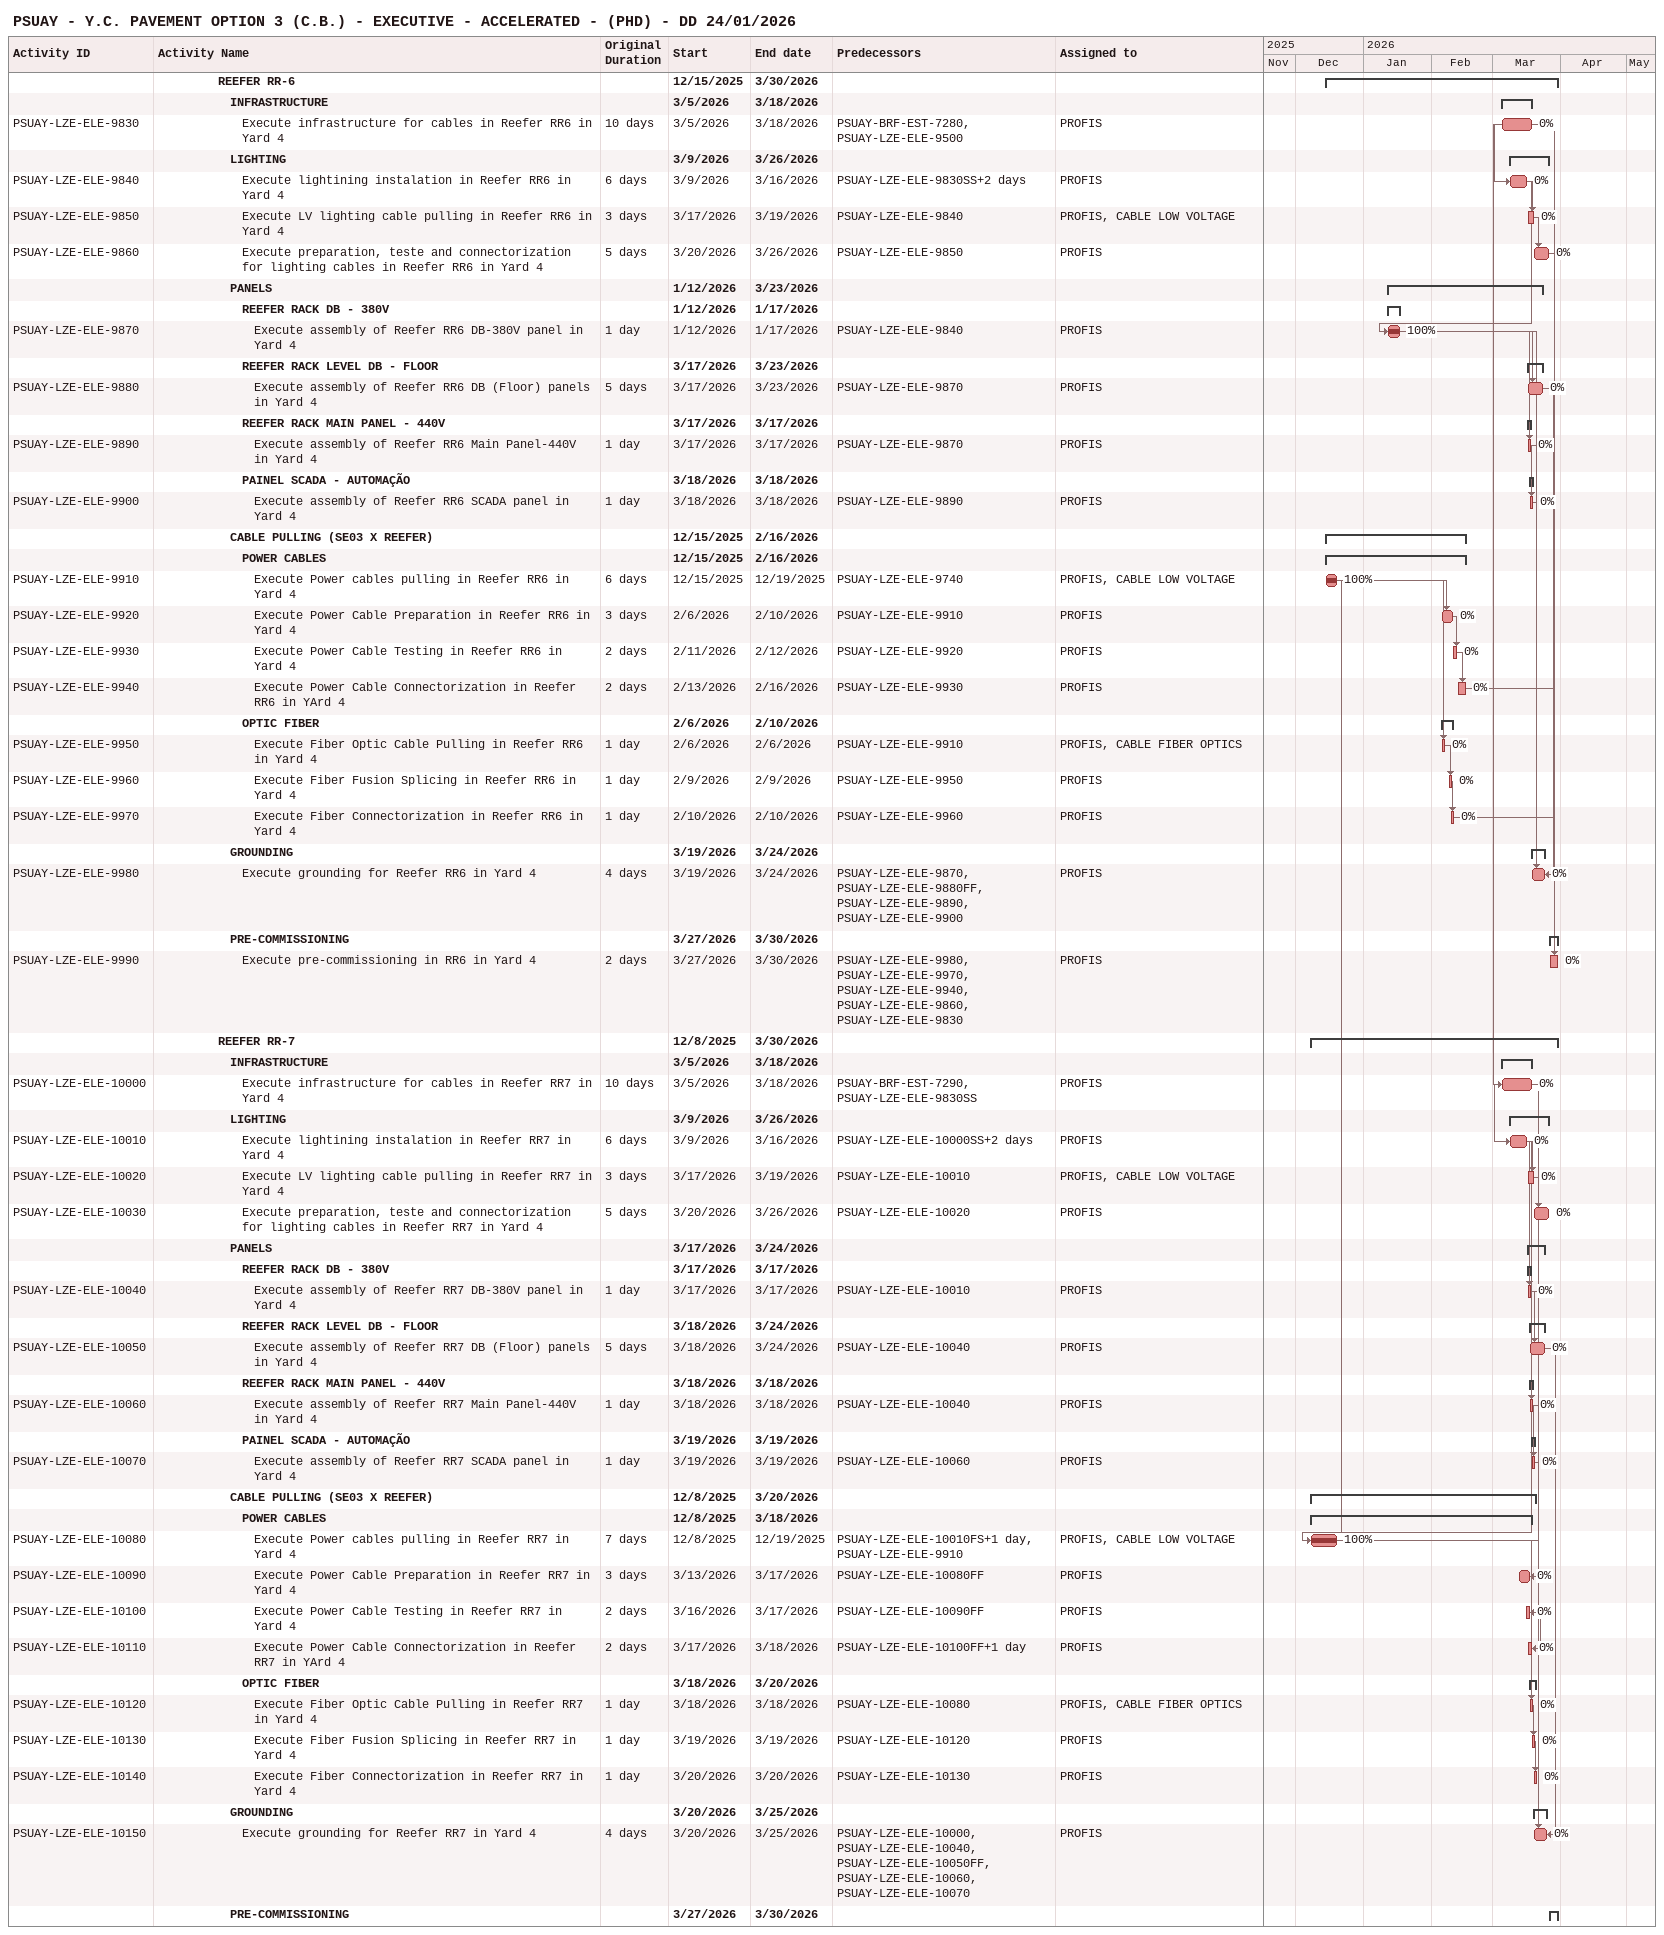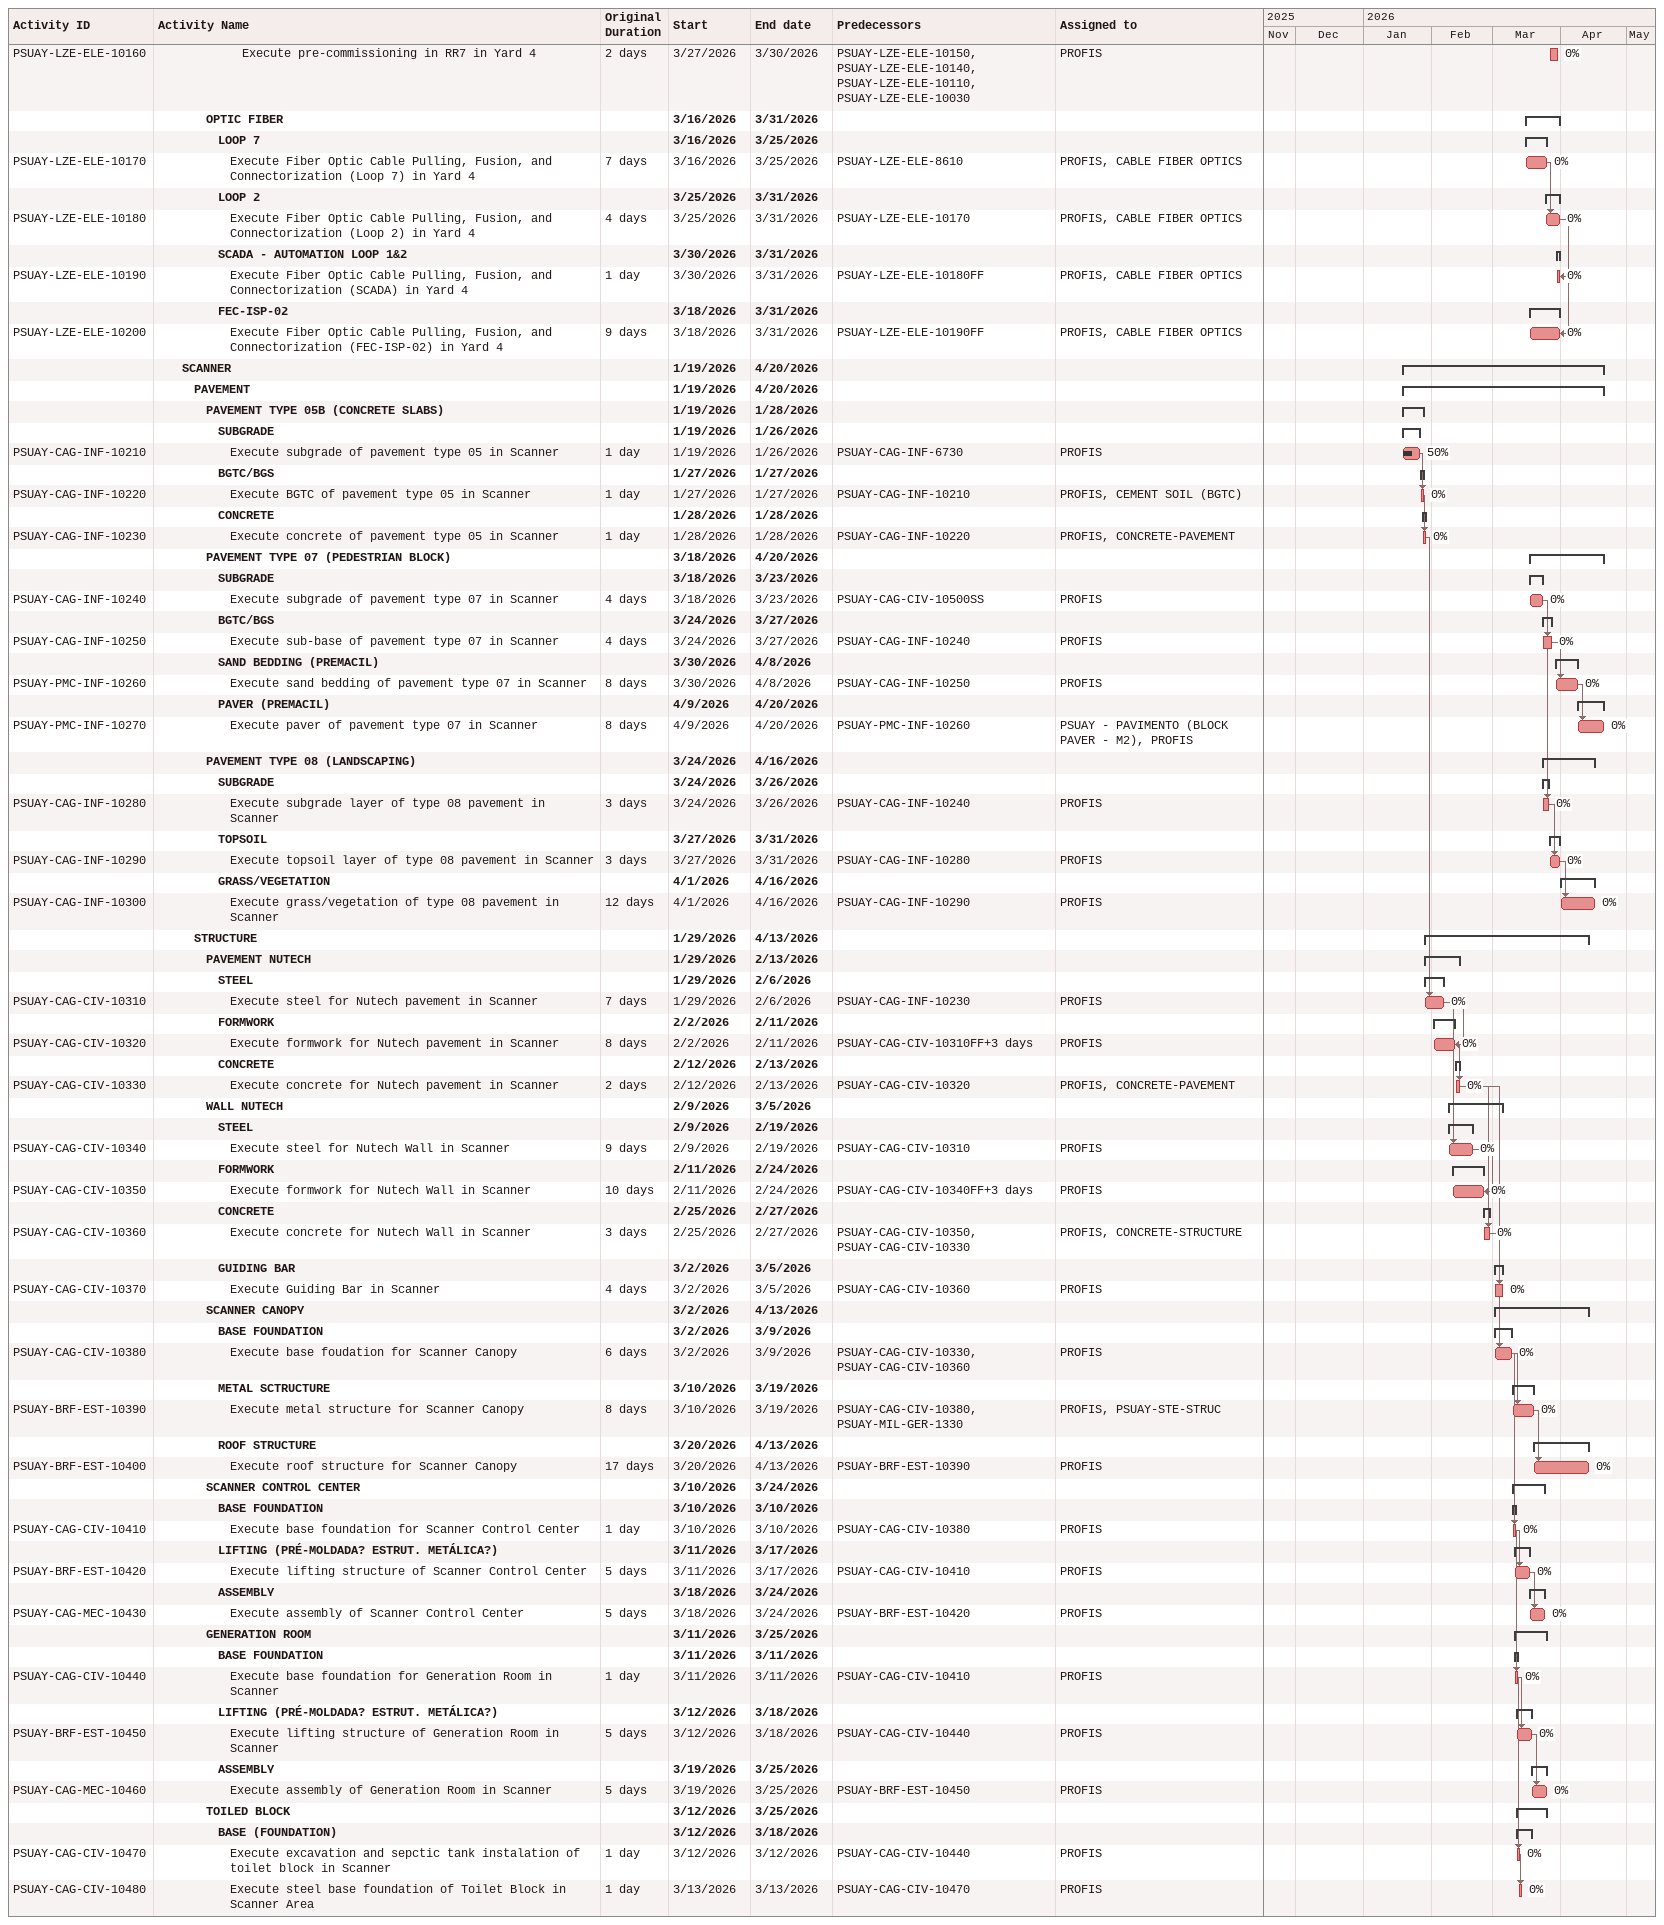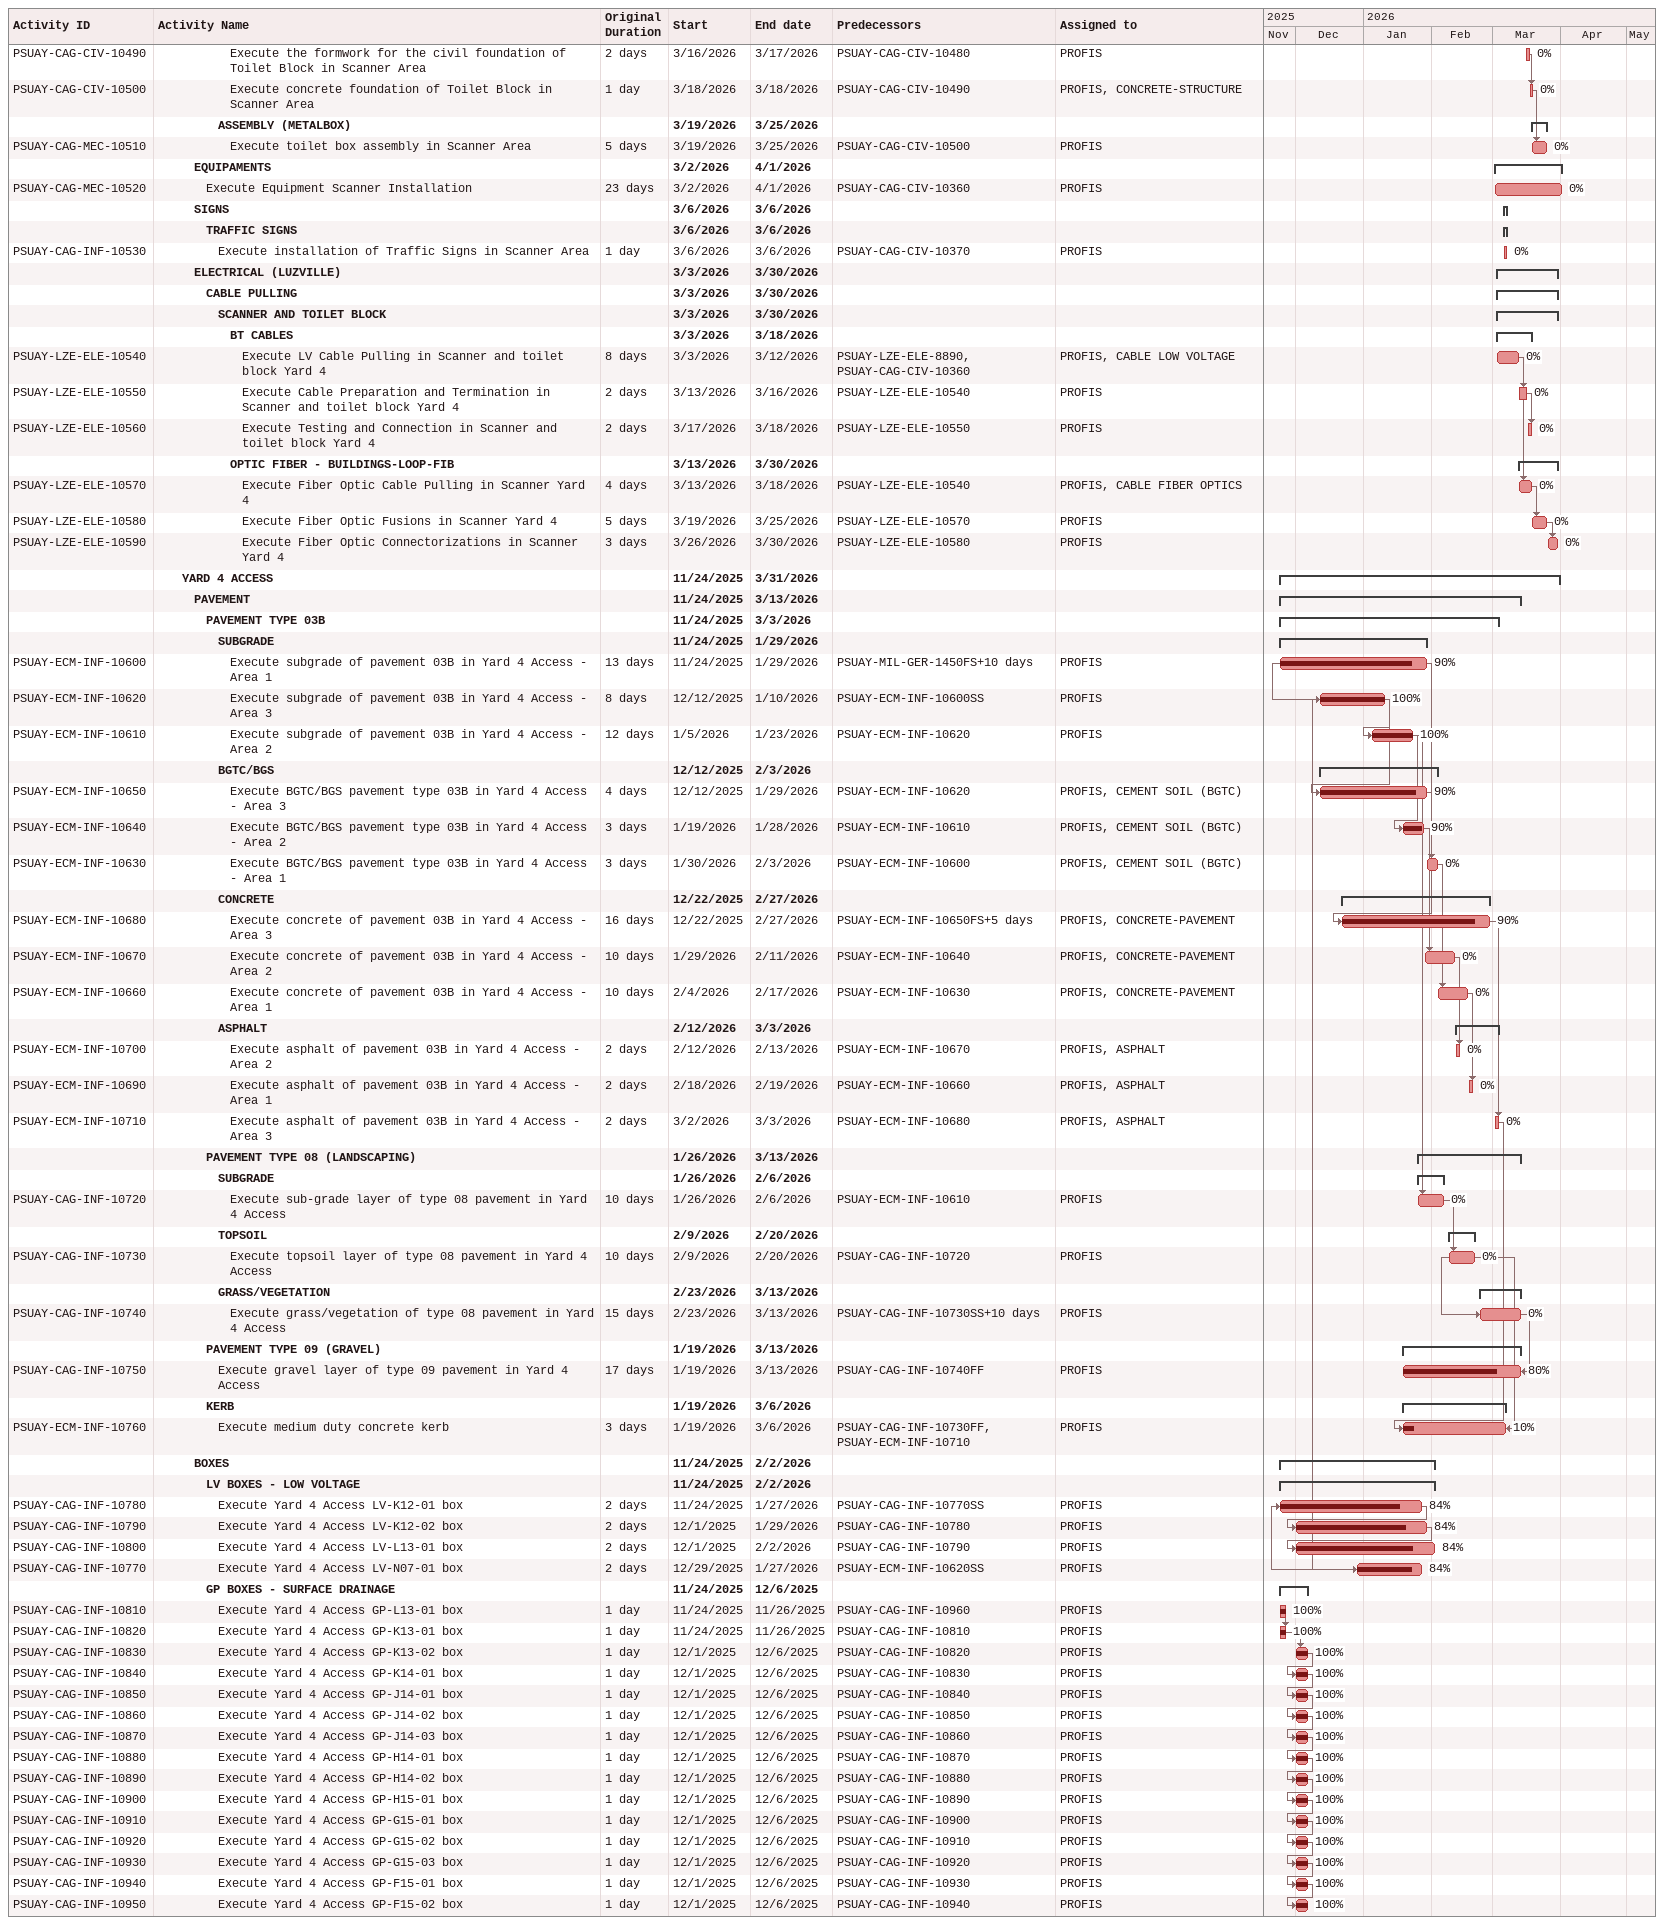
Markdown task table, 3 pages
PSUAY - Y.C. PAVEMENT OPTION 3 (C.B.) - EXECUTIVE - ACCELERATED - (PHD) - DD 24/01/2026

| ID | Level | Task | Original duration | Start | Finish | Predecessors | Resources | % complete |
|---|---|---|---|---|---|---|---|---|
|  | 6 | **REEFER RR-6** |  | 2025-12-15 | 2026-03-30 |  |  |  |
|  | 7 | **INFRASTRUCTURE** |  | 2026-03-05 | 2026-03-18 |  |  |  |
| PSUAY-LZE-ELE-9830 | 8 | Execute infrastructure for cables in Reefer RR6 in Yard 4 | 10d | 2026-03-05 | 2026-03-18 | PSUAY-BRF-EST-7280, PSUAY-LZE-ELE-9500 | PROFIS | 0 |
|  | 7 | **LIGHTING** |  | 2026-03-09 | 2026-03-26 |  |  |  |
| PSUAY-LZE-ELE-9840 | 8 | Execute lightining instalation in Reefer RR6 in Yard 4 | 6d | 2026-03-09 | 2026-03-16 | PSUAY-LZE-ELE-9830SS+2d | PROFIS | 0 |
| PSUAY-LZE-ELE-9850 | 8 | Execute LV lighting cable pulling in Reefer RR6 in Yard 4 | 3d | 2026-03-17 | 2026-03-19 | PSUAY-LZE-ELE-9840 | PROFIS, CABLE LOW VOLTAGE | 0 |
| PSUAY-LZE-ELE-9860 | 8 | Execute preparation, teste and connectorization for lighting cables in Reefer RR6 in Yard 4 | 5d | 2026-03-20 | 2026-03-26 | PSUAY-LZE-ELE-9850 | PROFIS | 0 |
|  | 7 | **PANELS** |  | 2026-01-12 | 2026-03-23 |  |  |  |
|  | 8 | **REEFER RACK DB - 380V** |  | 2026-01-12 | 2026-01-17 |  |  |  |
| PSUAY-LZE-ELE-9870 | 9 | Execute assembly of Reefer RR6 DB-380V panel in Yard 4 | 1d | 2026-01-12 | 2026-01-17 | PSUAY-LZE-ELE-9840 | PROFIS | 100 |
|  | 8 | **REEFER RACK LEVEL DB - FLOOR** |  | 2026-03-17 | 2026-03-23 |  |  |  |
| PSUAY-LZE-ELE-9880 | 9 | Execute assembly of Reefer RR6 DB (Floor) panels in Yard 4 | 5d | 2026-03-17 | 2026-03-23 | PSUAY-LZE-ELE-9870 | PROFIS | 0 |
|  | 8 | **REEFER RACK MAIN PANEL - 440V** |  | 2026-03-17 | 2026-03-17 |  |  |  |
| PSUAY-LZE-ELE-9890 | 9 | Execute assembly of Reefer RR6 Main Panel-440V in Yard 4 | 1d | 2026-03-17 | 2026-03-17 | PSUAY-LZE-ELE-9870 | PROFIS | 0 |
|  | 8 | **PAINEL SCADA - AUTOMAÇÃO** |  | 2026-03-18 | 2026-03-18 |  |  |  |
| PSUAY-LZE-ELE-9900 | 9 | Execute assembly of Reefer RR6 SCADA panel in Yard 4 | 1d | 2026-03-18 | 2026-03-18 | PSUAY-LZE-ELE-9890 | PROFIS | 0 |
|  | 7 | **CABLE PULLING (SE03 X REEFER)** |  | 2025-12-15 | 2026-02-16 |  |  |  |
|  | 8 | **POWER CABLES** |  | 2025-12-15 | 2026-02-16 |  |  |  |
| PSUAY-LZE-ELE-9910 | 9 | Execute Power cables pulling in Reefer RR6 in Yard 4 | 6d | 2025-12-15 | 2025-12-19 | PSUAY-LZE-ELE-9740 | PROFIS, CABLE LOW VOLTAGE | 100 |
| PSUAY-LZE-ELE-9920 | 9 | Execute Power Cable Preparation in Reefer RR6 in Yard 4 | 3d | 2026-02-06 | 2026-02-10 | PSUAY-LZE-ELE-9910 | PROFIS | 0 |
| PSUAY-LZE-ELE-9930 | 9 | Execute Power Cable Testing in Reefer RR6 in Yard 4 | 2d | 2026-02-11 | 2026-02-12 | PSUAY-LZE-ELE-9920 | PROFIS | 0 |
| PSUAY-LZE-ELE-9940 | 9 | Execute Power Cable Connectorization in Reefer RR6 in YArd 4 | 2d | 2026-02-13 | 2026-02-16 | PSUAY-LZE-ELE-9930 | PROFIS | 0 |
|  | 8 | **OPTIC FIBER** |  | 2026-02-06 | 2026-02-10 |  |  |  |
| PSUAY-LZE-ELE-9950 | 9 | Execute Fiber Optic Cable Pulling in Reefer RR6 in Yard 4 | 1d | 2026-02-06 | 2026-02-06 | PSUAY-LZE-ELE-9910 | PROFIS, CABLE FIBER OPTICS | 0 |
| PSUAY-LZE-ELE-9960 | 9 | Execute Fiber Fusion Splicing in Reefer RR6 in Yard 4 | 1d | 2026-02-09 | 2026-02-09 | PSUAY-LZE-ELE-9950 | PROFIS | 0 |
| PSUAY-LZE-ELE-9970 | 9 | Execute Fiber Connectorization in Reefer RR6 in Yard 4 | 1d | 2026-02-10 | 2026-02-10 | PSUAY-LZE-ELE-9960 | PROFIS | 0 |
|  | 7 | **GROUNDING** |  | 2026-03-19 | 2026-03-24 |  |  |  |
| PSUAY-LZE-ELE-9980 | 8 | Execute grounding for Reefer RR6 in Yard 4 | 4d | 2026-03-19 | 2026-03-24 | PSUAY-LZE-ELE-9870, PSUAY-LZE-ELE-9880FF, PSUAY-LZE-ELE-9890, PSUAY-LZE-ELE-9900 | PROFIS | 0 |
|  | 7 | **PRE-COMMISSIONING** |  | 2026-03-27 | 2026-03-30 |  |  |  |
| PSUAY-LZE-ELE-9990 | 8 | Execute pre-commissioning in RR6 in Yard 4 | 2d | 2026-03-27 | 2026-03-30 | PSUAY-LZE-ELE-9980, PSUAY-LZE-ELE-9970, PSUAY-LZE-ELE-9940, PSUAY-LZE-ELE-9860, PSUAY-LZE-ELE-9830 | PROFIS | 0 |
|  | 6 | **REEFER RR-7** |  | 2025-12-08 | 2026-03-30 |  |  |  |
|  | 7 | **INFRASTRUCTURE** |  | 2026-03-05 | 2026-03-18 |  |  |  |
| PSUAY-LZE-ELE-10000 | 8 | Execute infrastructure for cables in Reefer RR7 in Yard 4 | 10d | 2026-03-05 | 2026-03-18 | PSUAY-BRF-EST-7290, PSUAY-LZE-ELE-9830SS | PROFIS | 0 |
|  | 7 | **LIGHTING** |  | 2026-03-09 | 2026-03-26 |  |  |  |
| PSUAY-LZE-ELE-10010 | 8 | Execute lightining instalation in Reefer RR7 in Yard 4 | 6d | 2026-03-09 | 2026-03-16 | PSUAY-LZE-ELE-10000SS+2d | PROFIS | 0 |
| PSUAY-LZE-ELE-10020 | 8 | Execute LV lighting cable pulling in Reefer RR7 in Yard 4 | 3d | 2026-03-17 | 2026-03-19 | PSUAY-LZE-ELE-10010 | PROFIS, CABLE LOW VOLTAGE | 0 |
| PSUAY-LZE-ELE-10030 | 8 | Execute preparation, teste and connectorization for lighting cables in Reefer RR7 in Yard 4 | 5d | 2026-03-20 | 2026-03-26 | PSUAY-LZE-ELE-10020 | PROFIS | 0 |
|  | 7 | **PANELS** |  | 2026-03-17 | 2026-03-24 |  |  |  |
|  | 8 | **REEFER RACK DB - 380V** |  | 2026-03-17 | 2026-03-17 |  |  |  |
| PSUAY-LZE-ELE-10040 | 9 | Execute assembly of Reefer RR7 DB-380V panel in Yard 4 | 1d | 2026-03-17 | 2026-03-17 | PSUAY-LZE-ELE-10010 | PROFIS | 0 |
|  | 8 | **REEFER RACK LEVEL DB - FLOOR** |  | 2026-03-18 | 2026-03-24 |  |  |  |
| PSUAY-LZE-ELE-10050 | 9 | Execute assembly of Reefer RR7 DB (Floor) panels in Yard 4 | 5d | 2026-03-18 | 2026-03-24 | PSUAY-LZE-ELE-10040 | PROFIS | 0 |
|  | 8 | **REEFER RACK MAIN PANEL - 440V** |  | 2026-03-18 | 2026-03-18 |  |  |  |
| PSUAY-LZE-ELE-10060 | 9 | Execute assembly of Reefer RR7 Main Panel-440V in Yard 4 | 1d | 2026-03-18 | 2026-03-18 | PSUAY-LZE-ELE-10040 | PROFIS | 0 |
|  | 8 | **PAINEL SCADA - AUTOMAÇÃO** |  | 2026-03-19 | 2026-03-19 |  |  |  |
| PSUAY-LZE-ELE-10070 | 9 | Execute assembly of Reefer RR7 SCADA panel in Yard 4 | 1d | 2026-03-19 | 2026-03-19 | PSUAY-LZE-ELE-10060 | PROFIS | 0 |
|  | 7 | **CABLE PULLING (SE03 X REEFER)** |  | 2025-12-08 | 2026-03-20 |  |  |  |
|  | 8 | **POWER CABLES** |  | 2025-12-08 | 2026-03-18 |  |  |  |
| PSUAY-LZE-ELE-10080 | 9 | Execute Power cables pulling in Reefer RR7 in Yard 4 | 7d | 2025-12-08 | 2025-12-19 | PSUAY-LZE-ELE-10010FS+1d, PSUAY-LZE-ELE-9910 | PROFIS, CABLE LOW VOLTAGE | 100 |
| PSUAY-LZE-ELE-10090 | 9 | Execute Power Cable Preparation in Reefer RR7 in Yard 4 | 3d | 2026-03-13 | 2026-03-17 | PSUAY-LZE-ELE-10080FF | PROFIS | 0 |
| PSUAY-LZE-ELE-10100 | 9 | Execute Power Cable Testing in Reefer RR7 in Yard 4 | 2d | 2026-03-16 | 2026-03-17 | PSUAY-LZE-ELE-10090FF | PROFIS | 0 |
| PSUAY-LZE-ELE-10110 | 9 | Execute Power Cable Connectorization in Reefer RR7 in YArd 4 | 2d | 2026-03-17 | 2026-03-18 | PSUAY-LZE-ELE-10100FF+1d | PROFIS | 0 |
|  | 8 | **OPTIC FIBER** |  | 2026-03-18 | 2026-03-20 |  |  |  |
| PSUAY-LZE-ELE-10120 | 9 | Execute Fiber Optic Cable Pulling in Reefer RR7 in Yard 4 | 1d | 2026-03-18 | 2026-03-18 | PSUAY-LZE-ELE-10080 | PROFIS, CABLE FIBER OPTICS | 0 |
| PSUAY-LZE-ELE-10130 | 9 | Execute Fiber Fusion Splicing in Reefer RR7 in Yard 4 | 1d | 2026-03-19 | 2026-03-19 | PSUAY-LZE-ELE-10120 | PROFIS | 0 |
| PSUAY-LZE-ELE-10140 | 9 | Execute Fiber Connectorization in Reefer RR7 in Yard 4 | 1d | 2026-03-20 | 2026-03-20 | PSUAY-LZE-ELE-10130 | PROFIS | 0 |
|  | 7 | **GROUNDING** |  | 2026-03-20 | 2026-03-25 |  |  |  |
| PSUAY-LZE-ELE-10150 | 8 | Execute grounding for Reefer RR7 in Yard 4 | 4d | 2026-03-20 | 2026-03-25 | PSUAY-LZE-ELE-10000, PSUAY-LZE-ELE-10040, PSUAY-LZE-ELE-10050FF, PSUAY-LZE-ELE-10060, PSUAY-LZE-ELE-10070 | PROFIS | 0 |
|  | 7 | **PRE-COMMISSIONING** |  | 2026-03-27 | 2026-03-30 |  |  |  |
| PSUAY-LZE-ELE-10160 | 8 | Execute pre-commissioning in RR7 in Yard 4 | 2d | 2026-03-27 | 2026-03-30 | PSUAY-LZE-ELE-10150, PSUAY-LZE-ELE-10140, PSUAY-LZE-ELE-10110, PSUAY-LZE-ELE-10030 | PROFIS | 0 |
|  | 5 | **OPTIC FIBER** |  | 2026-03-16 | 2026-03-31 |  |  |  |
|  | 6 | **LOOP 7** |  | 2026-03-16 | 2026-03-25 |  |  |  |
| PSUAY-LZE-ELE-10170 | 7 | Execute Fiber Optic Cable Pulling, Fusion, and Connectorization (Loop 7) in Yard 4 | 7d | 2026-03-16 | 2026-03-25 | PSUAY-LZE-ELE-8610 | PROFIS, CABLE FIBER OPTICS | 0 |
|  | 6 | **LOOP 2** |  | 2026-03-25 | 2026-03-31 |  |  |  |
| PSUAY-LZE-ELE-10180 | 7 | Execute Fiber Optic Cable Pulling, Fusion, and Connectorization (Loop 2) in Yard 4 | 4d | 2026-03-25 | 2026-03-31 | PSUAY-LZE-ELE-10170 | PROFIS, CABLE FIBER OPTICS | 0 |
|  | 6 | **SCADA - AUTOMATION LOOP 1&2** |  | 2026-03-30 | 2026-03-31 |  |  |  |
| PSUAY-LZE-ELE-10190 | 7 | Execute Fiber Optic Cable Pulling, Fusion, and Connectorization (SCADA) in Yard 4 | 1d | 2026-03-30 | 2026-03-31 | PSUAY-LZE-ELE-10180FF | PROFIS, CABLE FIBER OPTICS | 0 |
|  | 6 | **FEC-ISP-02** |  | 2026-03-18 | 2026-03-31 |  |  |  |
| PSUAY-LZE-ELE-10200 | 7 | Execute Fiber Optic Cable Pulling, Fusion, and Connectorization (FEC-ISP-02) in Yard 4 | 9d | 2026-03-18 | 2026-03-31 | PSUAY-LZE-ELE-10190FF | PROFIS, CABLE FIBER OPTICS | 0 |
|  | 3 | **SCANNER** |  | 2026-01-19 | 2026-04-20 |  |  |  |
|  | 4 | **PAVEMENT** |  | 2026-01-19 | 2026-04-20 |  |  |  |
|  | 5 | **PAVEMENT TYPE 05B (CONCRETE SLABS)** |  | 2026-01-19 | 2026-01-28 |  |  |  |
|  | 6 | **SUBGRADE** |  | 2026-01-19 | 2026-01-26 |  |  |  |
| PSUAY-CAG-INF-10210 | 7 | Execute subgrade of pavement type 05 in Scanner | 1d | 2026-01-19 | 2026-01-26 | PSUAY-CAG-INF-6730 | PROFIS | 50 |
|  | 6 | **BGTC/BGS** |  | 2026-01-27 | 2026-01-27 |  |  |  |
| PSUAY-CAG-INF-10220 | 7 | Execute BGTC of pavement type 05 in Scanner | 1d | 2026-01-27 | 2026-01-27 | PSUAY-CAG-INF-10210 | PROFIS, CEMENT SOIL (BGTC) | 0 |
|  | 6 | **CONCRETE** |  | 2026-01-28 | 2026-01-28 |  |  |  |
| PSUAY-CAG-INF-10230 | 7 | Execute concrete of pavement type 05 in Scanner | 1d | 2026-01-28 | 2026-01-28 | PSUAY-CAG-INF-10220 | PROFIS, CONCRETE-PAVEMENT | 0 |
|  | 5 | **PAVEMENT TYPE 07 (PEDESTRIAN BLOCK)** |  | 2026-03-18 | 2026-04-20 |  |  |  |
|  | 6 | **SUBGRADE** |  | 2026-03-18 | 2026-03-23 |  |  |  |
| PSUAY-CAG-INF-10240 | 7 | Execute subgrade of pavement type 07 in Scanner | 4d | 2026-03-18 | 2026-03-23 | PSUAY-CAG-CIV-10500SS | PROFIS | 0 |
|  | 6 | **BGTC/BGS** |  | 2026-03-24 | 2026-03-27 |  |  |  |
| PSUAY-CAG-INF-10250 | 7 | Execute sub-base of pavement type 07 in Scanner | 4d | 2026-03-24 | 2026-03-27 | PSUAY-CAG-INF-10240 | PROFIS | 0 |
|  | 6 | **SAND BEDDING (PREMACIL)** |  | 2026-03-30 | 2026-04-08 |  |  |  |
| PSUAY-PMC-INF-10260 | 7 | Execute sand bedding of pavement type 07 in Scanner | 8d | 2026-03-30 | 2026-04-08 | PSUAY-CAG-INF-10250 | PROFIS | 0 |
|  | 6 | **PAVER (PREMACIL)** |  | 2026-04-09 | 2026-04-20 |  |  |  |
| PSUAY-PMC-INF-10270 | 7 | Execute paver of pavement type 07 in Scanner | 8d | 2026-04-09 | 2026-04-20 | PSUAY-PMC-INF-10260 | PSUAY - PAVIMENTO (BLOCK PAVER - M2), PROFIS | 0 |
|  | 5 | **PAVEMENT TYPE 08 (LANDSCAPING)** |  | 2026-03-24 | 2026-04-16 |  |  |  |
|  | 6 | **SUBGRADE** |  | 2026-03-24 | 2026-03-26 |  |  |  |
| PSUAY-CAG-INF-10280 | 7 | Execute subgrade layer of type 08 pavement in Scanner | 3d | 2026-03-24 | 2026-03-26 | PSUAY-CAG-INF-10240 | PROFIS | 0 |
|  | 6 | **TOPSOIL** |  | 2026-03-27 | 2026-03-31 |  |  |  |
| PSUAY-CAG-INF-10290 | 7 | Execute topsoil layer of type 08 pavement in Scanner | 3d | 2026-03-27 | 2026-03-31 | PSUAY-CAG-INF-10280 | PROFIS | 0 |
|  | 6 | **GRASS/VEGETATION** |  | 2026-04-01 | 2026-04-16 |  |  |  |
| PSUAY-CAG-INF-10300 | 7 | Execute grass/vegetation of type 08 pavement in Scanner | 12d | 2026-04-01 | 2026-04-16 | PSUAY-CAG-INF-10290 | PROFIS | 0 |
|  | 4 | **STRUCTURE** |  | 2026-01-29 | 2026-04-13 |  |  |  |
|  | 5 | **PAVEMENT NUTECH** |  | 2026-01-29 | 2026-02-13 |  |  |  |
|  | 6 | **STEEL** |  | 2026-01-29 | 2026-02-06 |  |  |  |
| PSUAY-CAG-CIV-10310 | 7 | Execute steel for Nutech pavement in Scanner | 7d | 2026-01-29 | 2026-02-06 | PSUAY-CAG-INF-10230 | PROFIS | 0 |
|  | 6 | **FORMWORK** |  | 2026-02-02 | 2026-02-11 |  |  |  |
| PSUAY-CAG-CIV-10320 | 7 | Execute formwork for Nutech pavement in Scanner | 8d | 2026-02-02 | 2026-02-11 | PSUAY-CAG-CIV-10310FF+3d | PROFIS | 0 |
|  | 6 | **CONCRETE** |  | 2026-02-12 | 2026-02-13 |  |  |  |
| PSUAY-CAG-CIV-10330 | 7 | Execute concrete for Nutech pavement in Scanner | 2d | 2026-02-12 | 2026-02-13 | PSUAY-CAG-CIV-10320 | PROFIS, CONCRETE-PAVEMENT | 0 |
|  | 5 | **WALL NUTECH** |  | 2026-02-09 | 2026-03-05 |  |  |  |
|  | 6 | **STEEL** |  | 2026-02-09 | 2026-02-19 |  |  |  |
| PSUAY-CAG-CIV-10340 | 7 | Execute steel for Nutech Wall in Scanner | 9d | 2026-02-09 | 2026-02-19 | PSUAY-CAG-CIV-10310 | PROFIS | 0 |
|  | 6 | **FORMWORK** |  | 2026-02-11 | 2026-02-24 |  |  |  |
| PSUAY-CAG-CIV-10350 | 7 | Execute formwork for Nutech Wall in Scanner | 10d | 2026-02-11 | 2026-02-24 | PSUAY-CAG-CIV-10340FF+3d | PROFIS | 0 |
|  | 6 | **CONCRETE** |  | 2026-02-25 | 2026-02-27 |  |  |  |
| PSUAY-CAG-CIV-10360 | 7 | Execute concrete for Nutech Wall in Scanner | 3d | 2026-02-25 | 2026-02-27 | PSUAY-CAG-CIV-10350, PSUAY-CAG-CIV-10330 | PROFIS, CONCRETE-STRUCTURE | 0 |
|  | 6 | **GUIDING BAR** |  | 2026-03-02 | 2026-03-05 |  |  |  |
| PSUAY-CAG-CIV-10370 | 7 | Execute Guiding Bar in Scanner | 4d | 2026-03-02 | 2026-03-05 | PSUAY-CAG-CIV-10360 | PROFIS | 0 |
|  | 5 | **SCANNER CANOPY** |  | 2026-03-02 | 2026-04-13 |  |  |  |
|  | 6 | **BASE FOUNDATION** |  | 2026-03-02 | 2026-03-09 |  |  |  |
| PSUAY-CAG-CIV-10380 | 7 | Execute base foudation for Scanner Canopy | 6d | 2026-03-02 | 2026-03-09 | PSUAY-CAG-CIV-10330, PSUAY-CAG-CIV-10360 | PROFIS | 0 |
|  | 6 | **METAL SCTRUCTURE** |  | 2026-03-10 | 2026-03-19 |  |  |  |
| PSUAY-BRF-EST-10390 | 7 | Execute metal structure for Scanner Canopy | 8d | 2026-03-10 | 2026-03-19 | PSUAY-CAG-CIV-10380, PSUAY-MIL-GER-1330 | PROFIS, PSUAY-STE-STRUC | 0 |
|  | 6 | **ROOF STRUCTURE** |  | 2026-03-20 | 2026-04-13 |  |  |  |
| PSUAY-BRF-EST-10400 | 7 | Execute roof structure for Scanner Canopy | 17d | 2026-03-20 | 2026-04-13 | PSUAY-BRF-EST-10390 | PROFIS | 0 |
|  | 5 | **SCANNER CONTROL CENTER** |  | 2026-03-10 | 2026-03-24 |  |  |  |
|  | 6 | **BASE FOUNDATION** |  | 2026-03-10 | 2026-03-10 |  |  |  |
| PSUAY-CAG-CIV-10410 | 7 | Execute base foundation for Scanner Control Center | 1d | 2026-03-10 | 2026-03-10 | PSUAY-CAG-CIV-10380 | PROFIS | 0 |
|  | 6 | **LIFTING (PRÉ-MOLDADA? ESTRUT. METÁLICA?)** |  | 2026-03-11 | 2026-03-17 |  |  |  |
| PSUAY-BRF-EST-10420 | 7 | Execute lifting structure of Scanner Control Center | 5d | 2026-03-11 | 2026-03-17 | PSUAY-CAG-CIV-10410 | PROFIS | 0 |
|  | 6 | **ASSEMBLY** |  | 2026-03-18 | 2026-03-24 |  |  |  |
| PSUAY-CAG-MEC-10430 | 7 | Execute assembly of Scanner Control Center | 5d | 2026-03-18 | 2026-03-24 | PSUAY-BRF-EST-10420 | PROFIS | 0 |
|  | 5 | **GENERATION ROOM** |  | 2026-03-11 | 2026-03-25 |  |  |  |
|  | 6 | **BASE FOUNDATION** |  | 2026-03-11 | 2026-03-11 |  |  |  |
| PSUAY-CAG-CIV-10440 | 7 | Execute base foundation for Generation Room in Scanner | 1d | 2026-03-11 | 2026-03-11 | PSUAY-CAG-CIV-10410 | PROFIS | 0 |
|  | 6 | **LIFTING (PRÉ-MOLDADA? ESTRUT. METÁLICA?)** |  | 2026-03-12 | 2026-03-18 |  |  |  |
| PSUAY-BRF-EST-10450 | 7 | Execute lifting structure of Generation Room in Scanner | 5d | 2026-03-12 | 2026-03-18 | PSUAY-CAG-CIV-10440 | PROFIS | 0 |
|  | 6 | **ASSEMBLY** |  | 2026-03-19 | 2026-03-25 |  |  |  |
| PSUAY-CAG-MEC-10460 | 7 | Execute assembly of Generation Room in Scanner | 5d | 2026-03-19 | 2026-03-25 | PSUAY-BRF-EST-10450 | PROFIS | 0 |
|  | 5 | **TOILED BLOCK** |  | 2026-03-12 | 2026-03-25 |  |  |  |
|  | 6 | **BASE (FOUNDATION)** |  | 2026-03-12 | 2026-03-18 |  |  |  |
| PSUAY-CAG-CIV-10470 | 7 | Execute excavation and sepctic tank instalation of toilet block in Scanner | 1d | 2026-03-12 | 2026-03-12 | PSUAY-CAG-CIV-10440 | PROFIS | 0 |
| PSUAY-CAG-CIV-10480 | 7 | Execute steel base foundation of Toilet Block in Scanner Area | 1d | 2026-03-13 | 2026-03-13 | PSUAY-CAG-CIV-10470 | PROFIS | 0 |
| PSUAY-CAG-CIV-10490 | 7 | Execute the formwork for the civil foundation of Toilet Block in Scanner Area | 2d | 2026-03-16 | 2026-03-17 | PSUAY-CAG-CIV-10480 | PROFIS | 0 |
| PSUAY-CAG-CIV-10500 | 7 | Execute concrete foundation of Toilet Block in Scanner Area | 1d | 2026-03-18 | 2026-03-18 | PSUAY-CAG-CIV-10490 | PROFIS, CONCRETE-STRUCTURE | 0 |
|  | 6 | **ASSEMBLY (METALBOX)** |  | 2026-03-19 | 2026-03-25 |  |  |  |
| PSUAY-CAG-MEC-10510 | 7 | Execute toilet box assembly in Scanner Area | 5d | 2026-03-19 | 2026-03-25 | PSUAY-CAG-CIV-10500 | PROFIS | 0 |
|  | 4 | **EQUIPAMENTS** |  | 2026-03-02 | 2026-04-01 |  |  |  |
| PSUAY-CAG-MEC-10520 | 5 | Execute Equipment Scanner Installation | 23d | 2026-03-02 | 2026-04-01 | PSUAY-CAG-CIV-10360 | PROFIS | 0 |
|  | 4 | **SIGNS** |  | 2026-03-06 | 2026-03-06 |  |  |  |
|  | 5 | **TRAFFIC SIGNS** |  | 2026-03-06 | 2026-03-06 |  |  |  |
| PSUAY-CAG-INF-10530 | 6 | Execute installation of Traffic Signs in Scanner Area | 1d | 2026-03-06 | 2026-03-06 | PSUAY-CAG-CIV-10370 | PROFIS | 0 |
|  | 4 | **ELECTRICAL (LUZVILLE)** |  | 2026-03-03 | 2026-03-30 |  |  |  |
|  | 5 | **CABLE PULLING** |  | 2026-03-03 | 2026-03-30 |  |  |  |
|  | 6 | **SCANNER AND TOILET BLOCK** |  | 2026-03-03 | 2026-03-30 |  |  |  |
|  | 7 | **BT CABLES** |  | 2026-03-03 | 2026-03-18 |  |  |  |
| PSUAY-LZE-ELE-10540 | 8 | Execute LV Cable Pulling in Scanner and toilet block Yard 4 | 8d | 2026-03-03 | 2026-03-12 | PSUAY-LZE-ELE-8890, PSUAY-CAG-CIV-10360 | PROFIS, CABLE LOW VOLTAGE | 0 |
| PSUAY-LZE-ELE-10550 | 8 | Execute Cable Preparation and Termination in Scanner and toilet block Yard 4 | 2d | 2026-03-13 | 2026-03-16 | PSUAY-LZE-ELE-10540 | PROFIS | 0 |
| PSUAY-LZE-ELE-10560 | 8 | Execute Testing and Connection in Scanner and toilet block Yard 4 | 2d | 2026-03-17 | 2026-03-18 | PSUAY-LZE-ELE-10550 | PROFIS | 0 |
|  | 7 | **OPTIC FIBER - BUILDINGS-LOOP-FIB** |  | 2026-03-13 | 2026-03-30 |  |  |  |
| PSUAY-LZE-ELE-10570 | 8 | Execute Fiber Optic Cable Pulling in Scanner Yard 4 | 4d | 2026-03-13 | 2026-03-18 | PSUAY-LZE-ELE-10540 | PROFIS, CABLE FIBER OPTICS | 0 |
| PSUAY-LZE-ELE-10580 | 8 | Execute Fiber Optic Fusions in Scanner Yard 4 | 5d | 2026-03-19 | 2026-03-25 | PSUAY-LZE-ELE-10570 | PROFIS | 0 |
| PSUAY-LZE-ELE-10590 | 8 | Execute Fiber Optic Connectorizations in Scanner Yard 4 | 3d | 2026-03-26 | 2026-03-30 | PSUAY-LZE-ELE-10580 | PROFIS | 0 |
|  | 3 | **YARD 4 ACCESS** |  | 2025-11-24 | 2026-03-31 |  |  |  |
|  | 4 | **PAVEMENT** |  | 2025-11-24 | 2026-03-13 |  |  |  |
|  | 5 | **PAVEMENT TYPE 03B** |  | 2025-11-24 | 2026-03-03 |  |  |  |
|  | 6 | **SUBGRADE** |  | 2025-11-24 | 2026-01-29 |  |  |  |
| PSUAY-ECM-INF-10600 | 7 | Execute subgrade of pavement 03B in Yard 4 Access - Area 1 | 13d | 2025-11-24 | 2026-01-29 | PSUAY-MIL-GER-1450FS+10d | PROFIS | 90 |
| PSUAY-ECM-INF-10620 | 7 | Execute subgrade of pavement 03B in Yard 4 Access - Area 3 | 8d | 2025-12-12 | 2026-01-10 | PSUAY-ECM-INF-10600SS | PROFIS | 100 |
| PSUAY-ECM-INF-10610 | 7 | Execute subgrade of pavement 03B in Yard 4 Access - Area 2 | 12d | 2026-01-05 | 2026-01-23 | PSUAY-ECM-INF-10620 | PROFIS | 100 |
|  | 6 | **BGTC/BGS** |  | 2025-12-12 | 2026-02-03 |  |  |  |
| PSUAY-ECM-INF-10650 | 7 | Execute BGTC/BGS pavement type 03B in Yard 4 Access - Area 3 | 4d | 2025-12-12 | 2026-01-29 | PSUAY-ECM-INF-10620 | PROFIS, CEMENT SOIL (BGTC) | 90 |
| PSUAY-ECM-INF-10640 | 7 | Execute BGTC/BGS pavement type 03B in Yard 4 Access - Area 2 | 3d | 2026-01-19 | 2026-01-28 | PSUAY-ECM-INF-10610 | PROFIS, CEMENT SOIL (BGTC) | 90 |
| PSUAY-ECM-INF-10630 | 7 | Execute BGTC/BGS pavement type 03B in Yard 4 Access - Area 1 | 3d | 2026-01-30 | 2026-02-03 | PSUAY-ECM-INF-10600 | PROFIS, CEMENT SOIL (BGTC) | 0 |
|  | 6 | **CONCRETE** |  | 2025-12-22 | 2026-02-27 |  |  |  |
| PSUAY-ECM-INF-10680 | 7 | Execute concrete of pavement 03B in Yard 4 Access - Area 3 | 16d | 2025-12-22 | 2026-02-27 | PSUAY-ECM-INF-10650FS+5d | PROFIS, CONCRETE-PAVEMENT | 90 |
| PSUAY-ECM-INF-10670 | 7 | Execute concrete of pavement 03B in Yard 4 Access - Area 2 | 10d | 2026-01-29 | 2026-02-11 | PSUAY-ECM-INF-10640 | PROFIS, CONCRETE-PAVEMENT | 0 |
| PSUAY-ECM-INF-10660 | 7 | Execute concrete of pavement 03B in Yard 4 Access - Area 1 | 10d | 2026-02-04 | 2026-02-17 | PSUAY-ECM-INF-10630 | PROFIS, CONCRETE-PAVEMENT | 0 |
|  | 6 | **ASPHALT** |  | 2026-02-12 | 2026-03-03 |  |  |  |
| PSUAY-ECM-INF-10700 | 7 | Execute asphalt of pavement 03B in Yard 4 Access - Area 2 | 2d | 2026-02-12 | 2026-02-13 | PSUAY-ECM-INF-10670 | PROFIS, ASPHALT | 0 |
| PSUAY-ECM-INF-10690 | 7 | Execute asphalt of pavement 03B in Yard 4 Access - Area 1 | 2d | 2026-02-18 | 2026-02-19 | PSUAY-ECM-INF-10660 | PROFIS, ASPHALT | 0 |
| PSUAY-ECM-INF-10710 | 7 | Execute asphalt of pavement 03B in Yard 4 Access - Area 3 | 2d | 2026-03-02 | 2026-03-03 | PSUAY-ECM-INF-10680 | PROFIS, ASPHALT | 0 |
|  | 5 | **PAVEMENT TYPE 08 (LANDSCAPING)** |  | 2026-01-26 | 2026-03-13 |  |  |  |
|  | 6 | **SUBGRADE** |  | 2026-01-26 | 2026-02-06 |  |  |  |
| PSUAY-CAG-INF-10720 | 7 | Execute sub-grade layer of type 08 pavement in Yard 4 Access | 10d | 2026-01-26 | 2026-02-06 | PSUAY-ECM-INF-10610 | PROFIS | 0 |
|  | 6 | **TOPSOIL** |  | 2026-02-09 | 2026-02-20 |  |  |  |
| PSUAY-CAG-INF-10730 | 7 | Execute topsoil layer of type 08 pavement in Yard 4 Access | 10d | 2026-02-09 | 2026-02-20 | PSUAY-CAG-INF-10720 | PROFIS | 0 |
|  | 6 | **GRASS/VEGETATION** |  | 2026-02-23 | 2026-03-13 |  |  |  |
| PSUAY-CAG-INF-10740 | 7 | Execute grass/vegetation of type 08 pavement in Yard 4 Access | 15d | 2026-02-23 | 2026-03-13 | PSUAY-CAG-INF-10730SS+10d | PROFIS | 0 |
|  | 5 | **PAVEMENT TYPE 09 (GRAVEL)** |  | 2026-01-19 | 2026-03-13 |  |  |  |
| PSUAY-CAG-INF-10750 | 6 | Execute gravel layer of type 09 pavement in Yard 4 Access | 17d | 2026-01-19 | 2026-03-13 | PSUAY-CAG-INF-10740FF | PROFIS | 80 |
|  | 5 | **KERB** |  | 2026-01-19 | 2026-03-06 |  |  |  |
| PSUAY-ECM-INF-10760 | 6 | Execute medium duty concrete kerb | 3d | 2026-01-19 | 2026-03-06 | PSUAY-CAG-INF-10730FF, PSUAY-ECM-INF-10710 | PROFIS | 10 |
|  | 4 | **BOXES** |  | 2025-11-24 | 2026-02-02 |  |  |  |
|  | 5 | **LV BOXES - LOW VOLTAGE** |  | 2025-11-24 | 2026-02-02 |  |  |  |
| PSUAY-CAG-INF-10780 | 6 | Execute Yard 4 Access LV-K12-01 box | 2d | 2025-11-24 | 2026-01-27 | PSUAY-CAG-INF-10770SS | PROFIS | 84 |
| PSUAY-CAG-INF-10790 | 6 | Execute Yard 4 Access LV-K12-02 box | 2d | 2025-12-01 | 2026-01-29 | PSUAY-CAG-INF-10780 | PROFIS | 84 |
| PSUAY-CAG-INF-10800 | 6 | Execute Yard 4 Access LV-L13-01 box | 2d | 2025-12-01 | 2026-02-02 | PSUAY-CAG-INF-10790 | PROFIS | 84 |
| PSUAY-CAG-INF-10770 | 6 | Execute Yard 4 Access LV-N07-01 box | 2d | 2025-12-29 | 2026-01-27 | PSUAY-ECM-INF-10620SS | PROFIS | 84 |
|  | 5 | **GP BOXES - SURFACE DRAINAGE** |  | 2025-11-24 | 2025-12-06 |  |  |  |
| PSUAY-CAG-INF-10810 | 6 | Execute Yard 4 Access GP-L13-01 box | 1d | 2025-11-24 | 2025-11-26 | PSUAY-CAG-INF-10960 | PROFIS | 100 |
| PSUAY-CAG-INF-10820 | 6 | Execute Yard 4 Access GP-K13-01 box | 1d | 2025-11-24 | 2025-11-26 | PSUAY-CAG-INF-10810 | PROFIS | 100 |
| PSUAY-CAG-INF-10830 | 6 | Execute Yard 4 Access GP-K13-02 box | 1d | 2025-12-01 | 2025-12-06 | PSUAY-CAG-INF-10820 | PROFIS | 100 |
| PSUAY-CAG-INF-10840 | 6 | Execute Yard 4 Access GP-K14-01 box | 1d | 2025-12-01 | 2025-12-06 | PSUAY-CAG-INF-10830 | PROFIS | 100 |
| PSUAY-CAG-INF-10850 | 6 | Execute Yard 4 Access GP-J14-01 box | 1d | 2025-12-01 | 2025-12-06 | PSUAY-CAG-INF-10840 | PROFIS | 100 |
| PSUAY-CAG-INF-10860 | 6 | Execute Yard 4 Access GP-J14-02 box | 1d | 2025-12-01 | 2025-12-06 | PSUAY-CAG-INF-10850 | PROFIS | 100 |
| PSUAY-CAG-INF-10870 | 6 | Execute Yard 4 Access GP-J14-03 box | 1d | 2025-12-01 | 2025-12-06 | PSUAY-CAG-INF-10860 | PROFIS | 100 |
| PSUAY-CAG-INF-10880 | 6 | Execute Yard 4 Access GP-H14-01 box | 1d | 2025-12-01 | 2025-12-06 | PSUAY-CAG-INF-10870 | PROFIS | 100 |
| PSUAY-CAG-INF-10890 | 6 | Execute Yard 4 Access GP-H14-02 box | 1d | 2025-12-01 | 2025-12-06 | PSUAY-CAG-INF-10880 | PROFIS | 100 |
| PSUAY-CAG-INF-10900 | 6 | Execute Yard 4 Access GP-H15-01 box | 1d | 2025-12-01 | 2025-12-06 | PSUAY-CAG-INF-10890 | PROFIS | 100 |
| PSUAY-CAG-INF-10910 | 6 | Execute Yard 4 Access GP-G15-01 box | 1d | 2025-12-01 | 2025-12-06 | PSUAY-CAG-INF-10900 | PROFIS | 100 |
| PSUAY-CAG-INF-10920 | 6 | Execute Yard 4 Access GP-G15-02 box | 1d | 2025-12-01 | 2025-12-06 | PSUAY-CAG-INF-10910 | PROFIS | 100 |
| PSUAY-CAG-INF-10930 | 6 | Execute Yard 4 Access GP-G15-03 box | 1d | 2025-12-01 | 2025-12-06 | PSUAY-CAG-INF-10920 | PROFIS | 100 |
| PSUAY-CAG-INF-10940 | 6 | Execute Yard 4 Access GP-F15-01 box | 1d | 2025-12-01 | 2025-12-06 | PSUAY-CAG-INF-10930 | PROFIS | 100 |
| PSUAY-CAG-INF-10950 | 6 | Execute Yard 4 Access GP-F15-02 box | 1d | 2025-12-01 | 2025-12-06 | PSUAY-CAG-INF-10940 | PROFIS | 100 |
